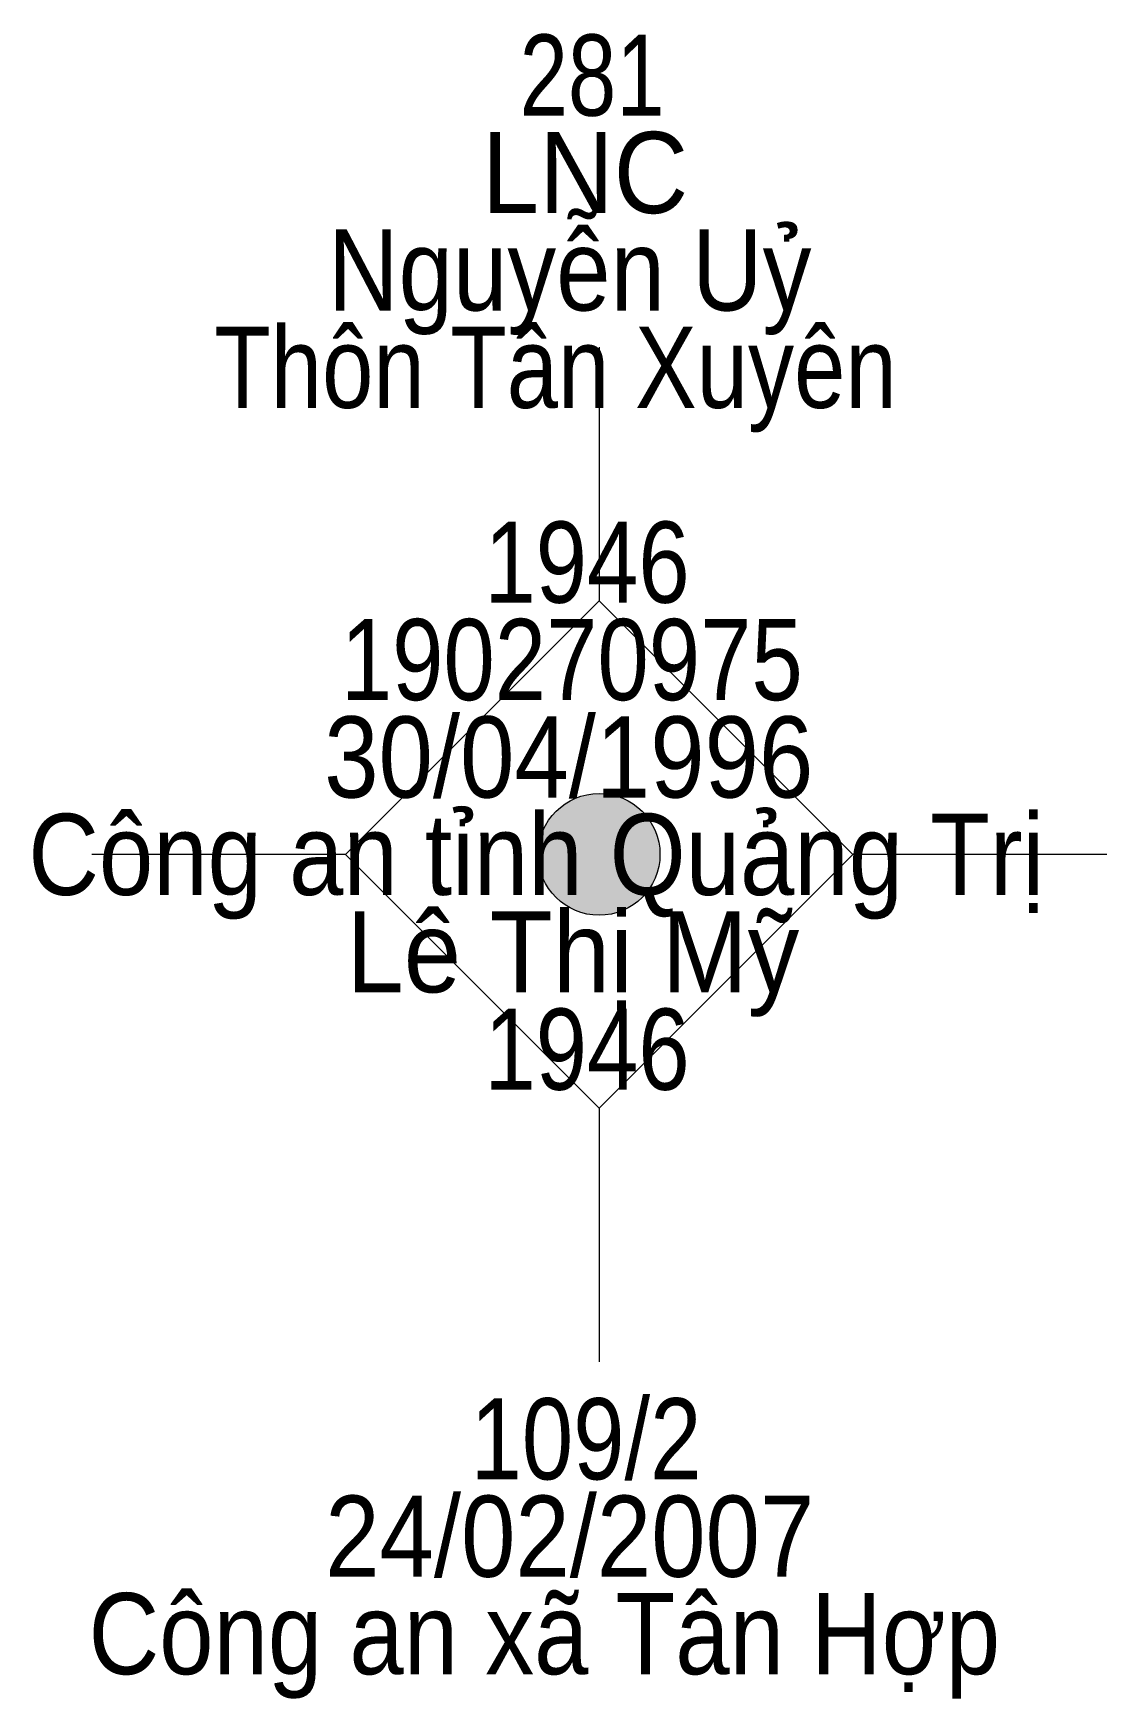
# Model space of a CAD drawing. Header units: metres. Extents: x 550999 to 552168, y 1840994 to 1841978.
# Drawn here: x 551686.99 to 551692.28, y 1841157.2 to 1841165.41 of the extents above; entities that cross this region are included whole.
import ezdxf
from ezdxf.enums import TextEntityAlignment as Align

# ---------------------------------------------------------------- set-up
doc = ezdxf.new("R2010")
doc.units = ezdxf.units.M
doc.header["$LTSCALE"] = 0.16
doc.layers.add('11', color=7, linetype='Continuous', lineweight=13)
doc.layers.add('15', color=7, linetype='Continuous')

msp = doc.modelspace()

# ---------------------------------------------------------------- hatches: boundary and pattern name
at = {"layer": '11'}
msp.add_hatch(color=256, dxfattribs=at).paths.add_polyline_path([(551690.0795, 1841161.36, 1), (551689.4795, 1841161.36, 1)])

# ---------------------------------------------------------------- linework, layer by layer
for p, q in [((551689.78, 1841163.86), (551689.78, 1841162.61)), ((551688.53, 1841161.36), (551687.28, 1841161.36)), ((551692.28, 1841161.36), (551691.03, 1841161.36)), ((551689.78, 1841160.11), (551689.78, 1841158.86))]:
    msp.add_line(p, q, dxfattribs=at)
msp.add_lwpolyline([(551689.78, 1841162.61), (551688.53, 1841161.36), (551689.78, 1841160.11), (551691.03, 1841161.36)], close=True, dxfattribs=at)
msp.add_circle((551689.7795, 1841161.36), 0.3, dxfattribs=at)

# ---------------------------------------------------------------- texts
at = {"layer": '15'}
for s, width, p in [('281', 0.8, (551689.745, 1841165)), ('LNC', 0.95, (551689.71, 1841164.52)), ('Nguyễn Uỷ', 0.9, (551689.635, 1841164.04)), ('Thôn Tân Xuyên', 0.85, (551689.565, 1841163.56)), ('1946', 0.85, (551689.72, 1841162.6)), ('190270975', 0.85, (551689.645, 1841162.12)), ('30/04/1996', 0.9, (551689.63, 1841161.64)), ('Công an tỉnh Quảng Trị', 0.9, (551689.47, 1841161.16)), ('Lê Thị Mỹ', 0.95, (551689.65, 1841160.68)), ('1946', 0.85, (551689.72, 1841160.2)), ('109/2', 0.85, (551689.715, 1841158.28)), ('24/02/2007', 0.9, (551689.635, 1841157.8)), ('Công an xã Tân Hợp', 0.9, (551689.51, 1841157.32))]:
    msp.add_text(s, height=0.4, dxfattribs=dict(at, width=width)).set_placement(p, align=Align.CENTER)

doc.saveas('drawing.dxf')
